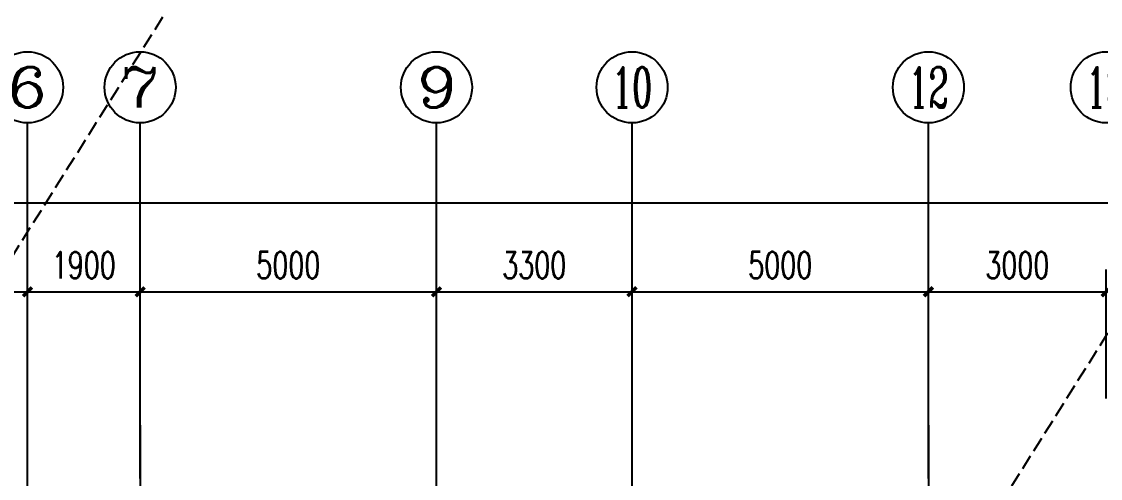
# Model space of a CAD drawing. Extents: x 802298 to 1915382, y -2285475 to -1340051.
# Drawn here: x 1355990 to 1374192, y -2224526 to -2216816 of the extents above; entities that cross this region are included whole.
import ezdxf
from ezdxf.enums import TextEntityAlignment as Align

# ---------------------------------------------------------------- set-up
doc = ezdxf.new("R2010")
doc.units = 0
doc.header["$LTSCALE"] = 1000
doc.header["$MEASUREMENT"] = 0
doc.linetypes.add('DASH', pattern=[0.35, 0.25, -0.1])
doc.linetypes.add('DOTE', pattern=[2.42, 2, -0.2, 0.02, -0.2])
doc.layers.get('0').update_dxf_attribs({"linetype": 'CONTINUOUS'})
doc.layers.get('Defpoints').update_dxf_attribs({"linetype": 'CONTINUOUS'})
for name, color, linetype in [('8', 8, 'CONTINUOUS'), ('AXIS', 3, 'CONTINUOUS'), ('AXIS_TEXT', 7, 'CONTINUOUS'), ('DOTE', 1, 'CONTINUOUS')]:
    doc.layers.add(name, color=color, linetype=linetype)
doc.styles.add('_TCH_AXIS', font='COMPLEX', dxfattribs={"bigfont": 'GBCBIG'})
doc.styles.add('COMPLEX', font='COMPLEX')
doc.styles.add('DIM_FONT', font='SIMPLEX', dxfattribs={"width": 0.7, "bigfont": 'GBCBIG'})
doc.dimstyles.new('DIMN150', dxfattribs={"dimscale": 1.5, "dimtxt": 300, "dimasz": 100, "dimexe": 250, "dimexo": 300, "dimgap": 150, "dimtad": 1, "dimdec": 0, "dimzin": 0, "dimdsep": 46, "dimtxsty": 'DIM_FONT', "dimblk": 'ARCHTICK', "dimcen": 0.09, "dimclrt": 7, "dimazin": 2, "dimtfac": 1, "dimtdec": 0, "dimtix": 1, "dimtmove": 2, "dimatfit": 3, "dimfxl": 0, "dimtolj": 1, "dimtzin": 0, "dimarcsym": 0})

# ---------------------------------------------------------------- blocks, each defined once
blk = doc.blocks.new('_ArchTick')
at = {"color": 0, "linetype": 'ByBlock', "const_width": 0.4}
blk.add_lwpolyline([(-0.5, -0.5), (0.5, 0.5)], dxfattribs=at)
blk = doc.blocks.new('*D554')
at = {"layer": 'AXIS', "color": 0, "lineweight": -2}
for p, q in [((1346590, -2223176), (1346590, -2219501)), ((1411590, -2223176), (1411590, -2219501)), ((1346590, -2219876), (1411590, -2219876))]:
    blk.add_line(p, q, dxfattribs=at)
at = {"layer": 'Defpoints', "color": 0}
for p in [(1411590, -2219876), (1346590, -2223626), (1411590, -2223626)]:
    blk.add_point(p, dxfattribs=at)
at = {"layer": 'AXIS', "color": 0, "lineweight": -2, "xscale": 150, "yscale": 150, "zscale": 150, "rotation": 180}
blk.add_blockref('_ArchTick', (1346590, -2219876), dxfattribs=at)
at = {"layer": 'AXIS', "color": 0, "lineweight": -2, "xscale": 150, "yscale": 150, "zscale": 150}
blk.add_blockref('_ArchTick', (1411590, -2219876), dxfattribs=at)
at = {"layer": 'AXIS', "color": 7, "insert": (1379090, -2219426), "char_height": 450, "attachment_point": 5, "style": 'DIM_FONT'}
blk.add_mtext('\\A1;65000', dxfattribs=at)
blk = doc.blocks.new('*D588')
at = {"layer": 'AXIS', "color": 0, "lineweight": -2}
for p, q in [((1371290, -2223176), (1371290, -2221001)), ((1374290, -2223176), (1374290, -2221001)), ((1371290, -2221376), (1374290, -2221376))]:
    blk.add_line(p, q, dxfattribs=at)
at = {"layer": 'Defpoints', "color": 0}
for p in [(1374290, -2221376), (1371290, -2223626), (1374290, -2223626)]:
    blk.add_point(p, dxfattribs=at)
at = {"layer": 'AXIS', "color": 0, "lineweight": -2, "xscale": 150, "yscale": 150, "zscale": 150, "rotation": 180}
blk.add_blockref('_ArchTick', (1371290, -2221376), dxfattribs=at)
at = {"layer": 'AXIS', "color": 0, "lineweight": -2, "xscale": 150, "yscale": 150, "zscale": 150}
blk.add_blockref('_ArchTick', (1374290, -2221376), dxfattribs=at)
at = {"layer": 'AXIS', "color": 7, "insert": (1372790, -2220926), "char_height": 450, "attachment_point": 5, "style": 'DIM_FONT'}
blk.add_mtext('\\A1;3000', dxfattribs=at)
blk = doc.blocks.new('*D589')
at = {"layer": 'AXIS', "color": 0, "lineweight": -2}
for p, q in [((1366290, -2223176), (1366290, -2221001)), ((1371290, -2223176), (1371290, -2221001)), ((1366290, -2221376), (1371290, -2221376))]:
    blk.add_line(p, q, dxfattribs=at)
at = {"layer": 'Defpoints', "color": 0}
for p in [(1371290, -2221376), (1366290, -2223626), (1371290, -2223626)]:
    blk.add_point(p, dxfattribs=at)
at = {"layer": 'AXIS', "color": 0, "lineweight": -2, "xscale": 150, "yscale": 150, "zscale": 150, "rotation": 180}
blk.add_blockref('_ArchTick', (1366290, -2221376), dxfattribs=at)
at = {"layer": 'AXIS', "color": 0, "lineweight": -2, "xscale": 150, "yscale": 150, "zscale": 150}
blk.add_blockref('_ArchTick', (1371290, -2221376), dxfattribs=at)
at = {"layer": 'AXIS', "color": 7, "insert": (1368790, -2220926), "char_height": 450, "attachment_point": 5, "style": 'DIM_FONT'}
blk.add_mtext('\\A1;5000', dxfattribs=at)
blk = doc.blocks.new('*D590')
at = {"layer": 'AXIS', "color": 0, "lineweight": -2}
for p, q in [((1362990, -2223176), (1362990, -2221001)), ((1366290, -2223176), (1366290, -2221001)), ((1362990, -2221376), (1366290, -2221376))]:
    blk.add_line(p, q, dxfattribs=at)
at = {"layer": 'Defpoints', "color": 0}
for p in [(1366290, -2221376), (1362990, -2223626), (1366290, -2223626)]:
    blk.add_point(p, dxfattribs=at)
at = {"layer": 'AXIS', "color": 0, "lineweight": -2, "xscale": 150, "yscale": 150, "zscale": 150, "rotation": 180}
blk.add_blockref('_ArchTick', (1362990, -2221376), dxfattribs=at)
at = {"layer": 'AXIS', "color": 0, "lineweight": -2, "xscale": 150, "yscale": 150, "zscale": 150}
blk.add_blockref('_ArchTick', (1366290, -2221376), dxfattribs=at)
at = {"layer": 'AXIS', "color": 7, "insert": (1364640, -2220926), "char_height": 450, "attachment_point": 5, "style": 'DIM_FONT'}
blk.add_mtext('\\A1;3300', dxfattribs=at)
blk = doc.blocks.new('*D591')
at = {"layer": 'AXIS', "color": 0, "lineweight": -2}
for p, q in [((1357990, -2223176), (1357990, -2221001)), ((1362990, -2223176), (1362990, -2221001)), ((1357990, -2221376), (1362990, -2221376))]:
    blk.add_line(p, q, dxfattribs=at)
at = {"layer": 'Defpoints', "color": 0}
for p in [(1362990, -2221376), (1357990, -2223626), (1362990, -2223626)]:
    blk.add_point(p, dxfattribs=at)
at = {"layer": 'AXIS', "color": 0, "lineweight": -2, "xscale": 150, "yscale": 150, "zscale": 150, "rotation": 180}
blk.add_blockref('_ArchTick', (1357990, -2221376), dxfattribs=at)
at = {"layer": 'AXIS', "color": 0, "lineweight": -2, "xscale": 150, "yscale": 150, "zscale": 150}
blk.add_blockref('_ArchTick', (1362990, -2221376), dxfattribs=at)
at = {"layer": 'AXIS', "color": 7, "insert": (1360490, -2220926), "char_height": 450, "attachment_point": 5, "style": 'DIM_FONT'}
blk.add_mtext('\\A1;5000', dxfattribs=at)
blk = doc.blocks.new('*D592')
at = {"layer": 'AXIS', "color": 0, "lineweight": -2}
for p, q in [((1356090, -2223176), (1356090, -2221001)), ((1357990, -2223176), (1357990, -2221001)), ((1356090, -2221376), (1357990, -2221376))]:
    blk.add_line(p, q, dxfattribs=at)
at = {"layer": 'Defpoints', "color": 0}
for p in [(1357990, -2221376), (1356090, -2223626), (1357990, -2223626)]:
    blk.add_point(p, dxfattribs=at)
at = {"layer": 'AXIS', "color": 0, "lineweight": -2, "xscale": 150, "yscale": 150, "zscale": 150, "rotation": 180}
blk.add_blockref('_ArchTick', (1356090, -2221376), dxfattribs=at)
at = {"layer": 'AXIS', "color": 0, "lineweight": -2, "xscale": 150, "yscale": 150, "zscale": 150}
blk.add_blockref('_ArchTick', (1357990, -2221376), dxfattribs=at)
at = {"layer": 'AXIS', "color": 7, "insert": (1357040, -2220926), "char_height": 450, "attachment_point": 5, "style": 'DIM_FONT'}
blk.add_mtext('\\A1;1900', dxfattribs=at)
blk = doc.blocks.new('*D593')
at = {"layer": 'AXIS', "color": 0, "lineweight": -2}
for p, q in [((1352190, -2223176), (1352190, -2221001)), ((1356090, -2223176), (1356090, -2221001)), ((1352190, -2221376), (1356090, -2221376))]:
    blk.add_line(p, q, dxfattribs=at)
at = {"layer": 'Defpoints', "color": 0}
for p in [(1356090, -2221376), (1352190, -2223626), (1356090, -2223626)]:
    blk.add_point(p, dxfattribs=at)
at = {"layer": 'AXIS', "color": 0, "lineweight": -2, "xscale": 150, "yscale": 150, "zscale": 150, "rotation": 180}
blk.add_blockref('_ArchTick', (1352190, -2221376), dxfattribs=at)
at = {"layer": 'AXIS', "color": 0, "lineweight": -2, "xscale": 150, "yscale": 150, "zscale": 150}
blk.add_blockref('_ArchTick', (1356090, -2221376), dxfattribs=at)
at = {"layer": 'AXIS', "color": 7, "insert": (1354140, -2220926), "char_height": 450, "attachment_point": 5, "style": 'DIM_FONT'}
blk.add_mtext('\\A1;3900', dxfattribs=at)
blk = doc.blocks.new('_AXISO')
blk.add_circle((0, 0), 0.5)
at = {"layer": 'AXIS_TEXT', "style": 'COMPLEX', "width": 1.041667}
blk.add_attdef('A', text='', height=0.56, dxfattribs=at).set_placement((-0.25, -0.28), (0.25, -0.28), align=Align.FIT)

msp = doc.modelspace()

# ---------------------------------------------------------------- linework, layer by layer
at = {"layer": '8', "linetype": 'DASH'}
for p, q in [((1352090.5, -2226726.4), (1361926, -2211094.9)), ((1371390.5, -2226726.4), (1380505.9, -2212239.2))]:
    msp.add_line(p, q, dxfattribs=at)
at = {"layer": 'AXIS'}
for p, q in [((1356090.5, -2224525.6), (1356090.5, -2218525.6)), ((1357990.5, -2224525.6), (1357990.5, -2218525.6)), ((1362990.5, -2224525.6), (1362990.5, -2218525.6)), ((1366290.5, -2224525.6), (1366290.5, -2218525.6)), ((1371290.5, -2224525.6), (1371290.5, -2218525.6))]:
    msp.add_line(p, q, dxfattribs=at)
at = {"layer": 'DOTE', "linetype": 'DOTE'}
for p, q in [((1356090.5, -2242726.4), (1356090.5, -2223626.4)), ((1357990.5, -2223626.4), (1357990.5, -2231126.4)), ((1362990.5, -2229726.4), (1362990.5, -2223626.4)), ((1366290.5, -2229726.4), (1366290.5, -2223626.4)), ((1371290.5, -2223626.4), (1371290.5, -2229426.4))]:
    msp.add_line(p, q, dxfattribs=at)

# ---------------------------------------------------------------- block references
at = {"layer": 'AXIS'}
ref = msp.add_blockref('_AXISO', (1356090.5, -2217925.6), dxfattribs=dict(at, xscale=1200, yscale=1200, zscale=1200))
ref.add_attrib('A', '6', dxfattribs={"layer": 'AXIS_TEXT', "height": 678.8, "style": '_TCH_AXIS', "width": 1.5}).set_placement((1355751, -2218265), (1356429.9, -2218265), align=Align.FIT)
ref = msp.add_blockref('_AXISO', (1357990.5, -2217925.6), dxfattribs=dict(at, xscale=1200, yscale=1200, zscale=1200))
ref.add_attrib('A', '7', dxfattribs={"layer": 'AXIS_TEXT', "height": 678.8, "style": '_TCH_AXIS', "width": 1.5}).set_placement((1357651, -2218265), (1358329.9, -2218265), align=Align.FIT)
ref = msp.add_blockref('_AXISO', (1362990.5, -2217925.6), dxfattribs=dict(at, xscale=1200, yscale=1200, zscale=1200))
ref.add_attrib('A', '9', dxfattribs={"layer": 'AXIS_TEXT', "height": 678.8, "style": '_TCH_AXIS', "width": 1.5}).set_placement((1362651, -2218265), (1363329.9, -2218265), align=Align.FIT)
ref = msp.add_blockref('_AXISO', (1366290.5, -2217925.6), dxfattribs=dict(at, xscale=1200, yscale=1200, zscale=1200))
ref.add_attrib('A', '10', dxfattribs={"layer": 'AXIS_TEXT', "height": 678.82, "style": '_TCH_AXIS', "width": 0.724138}).set_placement((1365951, -2218265), (1366629.9, -2218265), align=Align.FIT)
ref = msp.add_blockref('_AXISO', (1371290.5, -2217925.6), dxfattribs=dict(at, xscale=1200, yscale=1200, zscale=1200))
ref.add_attrib('A', '12', dxfattribs={"layer": 'AXIS_TEXT', "height": 678.82, "style": '_TCH_AXIS', "width": 0.724138}).set_placement((1370951, -2218265), (1371629.9, -2218265), align=Align.FIT)
ref = msp.add_blockref('_AXISO', (1374290.5, -2217925.6), dxfattribs=dict(at, xscale=1200, yscale=1200, zscale=1200))
ref.add_attrib('A', '13', dxfattribs={"layer": 'AXIS_TEXT', "height": 678.82, "style": '_TCH_AXIS', "width": 0.724138}).set_placement((1373951, -2218265), (1374629.9, -2218265), align=Align.FIT)

# ---------------------------------------------------------------- dimensions: what is measured, and where the dimension line sits
for p1, p2, distance, picture, middle in [((1346590.5, -2223626.4), (1411590.5, -2223626.4), 3750, '*D554', (1379090.5, -2219426.4)), ((1352190.5, -2223626.4), (1356090.5, -2223626.4), 2250, '*D593', (1354140.5, -2220926.4)), ((1356090.5, -2223626.4), (1357990.5, -2223626.4), 2250, '*D592', (1357040.5, -2220926.4)), ((1357990.5, -2223626.4), (1362990.5, -2223626.4), 2250, '*D591', (1360490.5, -2220926.4)), ((1362990.5, -2223626.4), (1366290.5, -2223626.4), 2250, '*D590', (1364640.5, -2220926.4)), ((1366290.5, -2223626.4), (1371290.5, -2223626.4), 2250, '*D589', (1368790.5, -2220926.4)), ((1371290.5, -2223626.4), (1374290.5, -2223626.4), 2250, '*D588', (1372790.5, -2220926.4))]:
    dim = msp.add_aligned_dim(p1=p1, p2=p2, distance=distance, dimstyle='DIMN150', dxfattribs=at)
    dim.commit()
    dim.dimension.update_dxf_attribs({"geometry": picture, "text_midpoint": middle})

doc.saveas('drawing.dxf')
